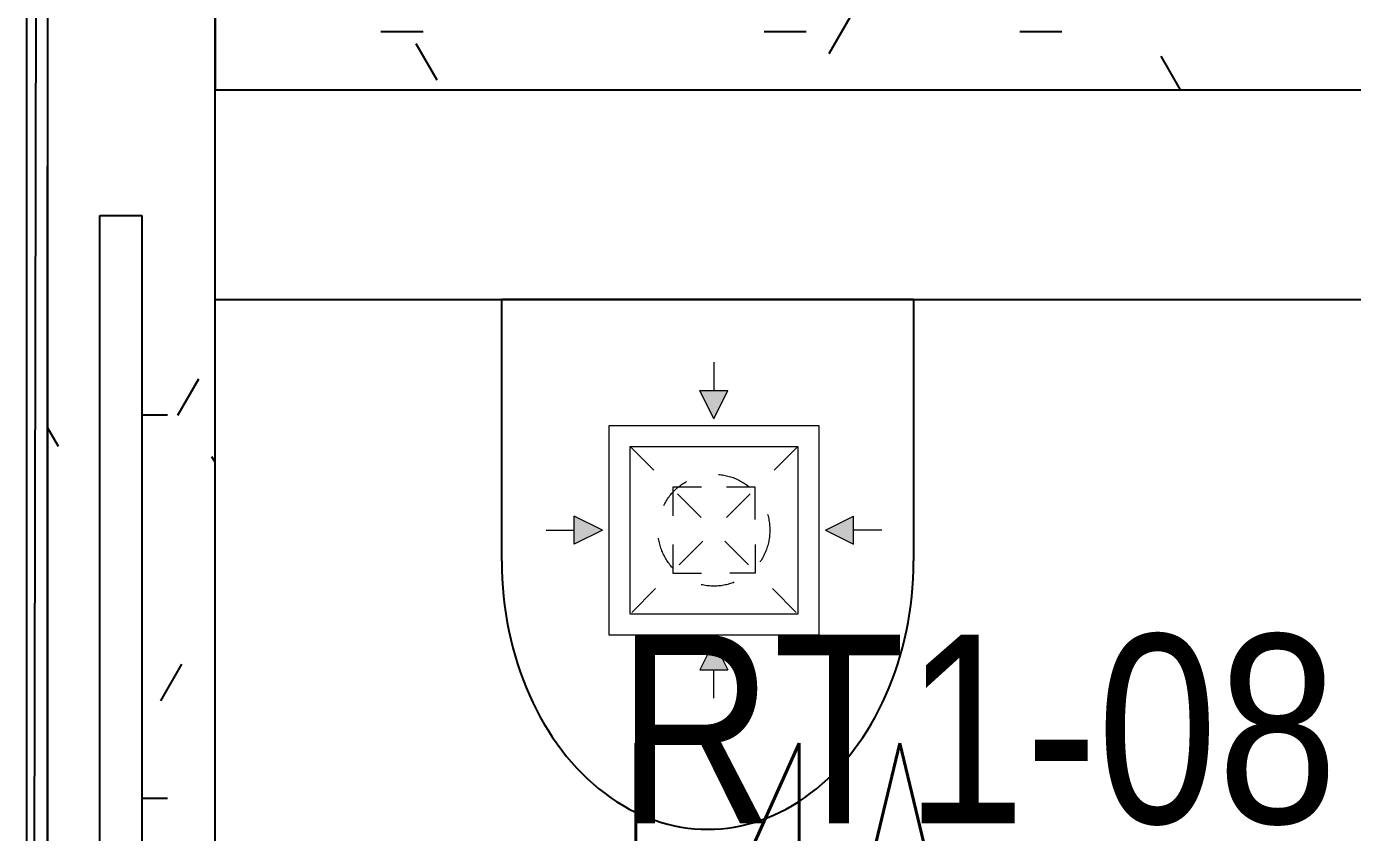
# Model space of a CAD drawing. Header units: millimetres. Extents: x -92759 to 184353, y -15225 to 86714.
# Drawn here: x -73558 to -71976, y 63205 to 64167 of the extents above; entities that cross this region are included whole.
import ezdxf

# ---------------------------------------------------------------- set-up
doc = ezdxf.new("R2010")
doc.units = ezdxf.units.MM
for name, pattern in [('Aligning Line', [3.2004, 1.6002, -1.6002]), ('HIDDEN', [0.375, 0.25, -0.125]), ('IDA - Grid Line', [2100, 1200, -300, 300, -300])]:
    doc.linetypes.add(name, pattern=pattern)
for name, color, linetype in [('0-1', 9, 'Continuous'), ('A-_ROOMNAME_A', 8, 'Continuous'), ('A-_WALL----_E', 8, 'Continuous'), ('A-_WALL----_H', 8, 'Continuous'), ('A-_WALL----_H-1', 9, 'Continuous'), ('A-_WALLPRTN_E', 8, 'Continuous'), ('A-_WIND----_E', 8, 'Continuous'), ('E-_LITG _ CKT -DB', 1, 'HIDDEN'), ('E-legend', 1, 'Continuous'), ('M-ACMV_FCU', 5, 'Continuous')]:
    doc.layers.add(name, color=color, linetype=linetype)
doc.layers.add('A-_DETA----_E-6', color=7, linetype='Continuous', true_color=0x969696)
doc.layers.add('S-_ANOTGRID_E-1', color=9, linetype='IDA - Grid Line', true_color=0x808080)
doc.layers.add('M-ACMV_EAG', color=7, linetype='Continuous', lineweight=25, true_color=0x999900)
doc.styles.add('Arial Narrow_2', font='ARIALN.TTF', dxfattribs={"height": 225})
doc.styles.add('Simplex', font='simplex_.ttf', dxfattribs={"width": 0.7, "height": 450})
pattern_1 = [(0, (-11870.95, 40538.29), (609.6, 152.4), [50.292, -406.908, 50.292, -406.908, -2438.4]), (0, (-11870.95, 40538.29), (609.6, 152.4), [-914.4, 50.292, -864.108, 50.292, -406.908, -1066.8]), (0, (-11870.95, 40538.29), (609.6, 152.4), [-2286, 50.292, -254.508, 50.292, -711.708]), (120, (-11642.35, 40614.49), (-436.7823, 451.7291), [50.292, -406.908, 50.292, -406.908, -2438.4]), (120, (-11642.35, 40614.49), (-436.7823, 451.7291), [-914.4, 50.292, -864.108, 50.292, -406.908, -1066.8]), (120, (-11642.35, 40614.49), (-436.7823, 451.7291), [-2286, 50.292, -254.508, 50.292, -711.708]), (240, (-11566.15, 40919.29), (-172.8177, -604.1291), [50.292, -406.908, 50.292, -406.908, -2438.4]), (240, (-11566.15, 40919.29), (-172.8177, -604.1291), [-914.4, 50.292, -864.108, 50.292, -406.908, -1066.8]), (240, (-11566.15, 40919.29), (-172.8177, -604.1291), [-2286, 50.292, -254.508, 50.292, -711.708])]

# ---------------------------------------------------------------- blocks, each defined once
blk = doc.blocks.new('IDA - Top Hung - 2 Panels - 1900L X 600H - B8-AW07-10170837-BLK8_RHH_1ST STOREY PLAN')
at = {"layer": 'A-_WIND----_E'}
for p, q in [((-950, 25), (950, 25)), ((-950, -25), (-950, 25)), ((950, 25), (950, -25)), ((950, -25), (-950, -25))]:
    blk.add_line(p, q, dxfattribs=at)
blk = doc.blocks.new('A$Cb2bf8f38')
at = {"layer": 'A-_WALL----_H'}
h = blk.add_hatch(dxfattribs=at)
h.set_pattern_fill('FP_3', color=256, style=0, pattern_type=2)
h.set_pattern_definition([(0, (-11870.95, 40538.3), (1219.2, 304.8), [50.292, -864.108, 50.292, -864.108, -4876.8]), (0, (-11870.95, 40538.3), (1219.2, 304.8), [-1828.8, 50.292, -1778.508, 50.292, -864.108, -2133.6]), (0, (-11870.95, 40538.3), (1219.2, 304.8), [-4572, 50.292, -559.308, 50.292, -1473.708]), (120, (-11413.75, 40690.7), (-873.5645, 903.458), [50.292, -864.108, 50.292, -864.108, -4876.8]), (120, (-11413.75, 40690.7), (-873.5645, 903.458), [-1828.8, 50.292, -1778.508, 50.292, -864.108, -2133.6]), (120, (-11413.75, 40690.7), (-873.5645, 903.458), [-4572, 50.292, -559.308, 50.292, -1473.708]), (240, (-11261.35, 41300.3), (-345.6355, -1208.258), [50.292, -864.108, 50.292, -864.108, -4876.8]), (240, (-11261.35, 41300.3), (-345.6355, -1208.258), [-1828.8, 50.292, -1778.508, 50.292, -864.108, -2133.6]), (240, (-11261.35, 41300.3), (-345.6355, -1208.258), [-4572, 50.292, -559.308, 50.292, -1473.708])])
h.paths.add_polyline_path([(-30625, 26375), (-30600, 26375), (-30600, 26725), (-30512.5, 26725), (-30512.5, 26750), (-30625, 26750)])
h.paths.add_polyline_path([(-30512.5, 28350), (-30512.5, 28375), (-30600, 28375), (-30600, 32600), (-30625, 32600), (-30625, 28350), (-30530.2, 28350)])
at = {"layer": 'A-_WALL----_H-1'}
h = blk.add_hatch(dxfattribs=at)
h.set_pattern_fill('FP_1', color=256, style=0, pattern_type=2)
h.set_pattern_definition(pattern_1)
h.paths.add_polyline_path([(-30600, 26400), (-30400, 26400), (-30400, 26750), (-30512.5, 26750), (-30512.5, 26725), (-30600, 26725)])
h.paths.add_polyline_path([(-30400, 28350), (-30400, 32600), (-30487.5, 32600), (-30487.5, 31850), (-30537.5, 31850), (-30537.5, 32600), (-30600, 32600), (-30600, 28375), (-30512.5, 28375), (-30512.5, 28350), (-30495.2, 28350)])
h.paths.add_polyline_path([(-30527.8, 28700), (-30537.5, 28700), (-30537.5, 31400), (-30487.5, 31400), (-30487.5, 28700), (-30521.2, 28700)])
h = blk.add_hatch(dxfattribs=at)
h.set_pattern_fill('FP_1', color=256, style=0, pattern_type=2)
h.set_pattern_definition(pattern_1)
h.paths.add_polyline_path([(-23050, 31550), (-17450, 31550), (-17450, 31700), (-27950, 31700), (-27950, 31550), (-23200, 31550)])
h.paths.add_polyline_path([(-28100, 31550), (-28100, 31700), (-30400, 31700), (-30400, 31550), (-29875.1, 31550)])
blk.add_lwpolyline([(-2385, -9825), (-2385, -5100), (7400, -5125), (7400, 46800), (-18575, 46800), (-18575, 38037.5), (-30600, 38100), (-30625, 26375), (-28100, 26375), (-28100, -2400), (-10500, -2425), (-10500, -9800), (-2385, -9825)], close=True)
at = {"layer": 'A-_DETA----_E-6'}
for p, q in [((-30400, 31550), (-28100, 31550)), ((-30400, 31300), (-30400, 31550)), ((-30400, 31550), (-28100, 31550)), ((-30400, 31300), (-30400, 31550)), ((-30400, 31300), (-28100, 31300)), ((-30400, 31300), (-28100, 31300)), ((-29566.9, 31300), (-30058.1, 31300)), ((-30058.1, 30988.1), (-30058.1, 31300)), ((-29566.9, 31300), (-30058.1, 31300)), ((-30058.1, 30988.1), (-30058.1, 31300)), ((-29566.9, 31300), (-29566.9, 30988.1)), ((-29566.9, 31300), (-29566.9, 30988.1))]:
    blk.add_line(p, q, dxfattribs=at)
blk.add_ellipse((-29812.5, 30988.1), major_axis=(0, 320), ratio=0.767386, start_param=1.570796, end_param=4.712389, dxfattribs=at)
blk.add_ellipse((-29812.5, 30988.1), major_axis=(0, 320), ratio=0.767386, start_param=1.570796, end_param=4.712389, dxfattribs=at)
at = {"layer": 'A-_WALL----_E'}
for p, q in [((-30625, 32600), (-30625, 26375)), ((-30600, 32600), (-30600, 28375)), ((-30400, 26600), (-30400, 32600))]:
    blk.add_line(p, q, dxfattribs=at)
at = {"layer": 'A-_WALLPRTN_E'}
for p, q in [((-30400, 31700), (-30400, 31550)), ((-30400, 31550), (-28100, 31550))]:
    blk.add_line(p, q, dxfattribs=at)
at = {"layer": 'S-_ANOTGRID_E-1'}
blk.add_line((-30600, -20141.4), (-30600, 53272.8), dxfattribs=at)
at = {"layer": 'A-_WIND----_E', "rotation": 270}
blk.add_blockref('IDA - Top Hung - 2 Panels - 1900L X 600H - B8-AW07-10170837-BLK8_RHH_1ST STOREY PLAN', (-30512.5, 30450), dxfattribs=at)
at = {"layer": 'A-_ROOMNAME_A', "insert": (-29920.4, 30900.3), "char_height": 225, "width": 1070.253, "attachment_point": 1, "style": 'Arial Narrow_2'}
blk.add_mtext('RT1-08', dxfattribs=at)
blk = doc.blocks.new('A$Cccd3aec5')
at = {"layer": 'E-legend', "lineweight": 25}
blk.add_circle((791.8, 170.3), 100, dxfattribs=at)
at = {"layer": 'E-legend', "lineweight": 25, "style": 'Simplex', "width": 0.7}
blk.add_text('L4A', height=250, dxfattribs=at).set_placement((341, 366))
blk = doc.blocks.new('EL_B8_L1_R4')
at = {"layer": 'E-_LITG _ CKT -DB', "ltscale": 0.5}
blk.add_blockref('A$Cccd3aec5', (-19476.4, -10403.6), dxfattribs=at)
blk = doc.blocks.new('A$Cfd5c790e')
at = {"layer": 'M-ACMV_EAG', "lineweight": 5}
h = blk.add_hatch(color=256, dxfattribs=at)
h.dxf.hatch_style = 1
h.paths.add_polyline_path([(16.8, 166.6), (-16.8, 166.6), (0, 133)])
h = blk.add_hatch(color=256, dxfattribs=at)
h.dxf.hatch_style = 1
h.paths.add_polyline_path([(-166.6, 16.8), (-166.6, -16.8), (-133, 0)])
h = blk.add_hatch(color=256, dxfattribs=at)
h.dxf.hatch_style = 1
h.paths.add_polyline_path([(133, 0), (166.6, -16.8), (166.6, 16.8)])
h = blk.add_hatch(color=256, dxfattribs=at)
h.dxf.hatch_style = 1
h.paths.add_polyline_path([(0, -133), (-16.8, -166.6), (16.8, -166.6)])
for p, q in [((0, 200.2), (0, 166.6)), ((-16.8, 166.6), (16.8, 166.6)), ((0, 133), (-16.8, 166.6)), ((-16.8, 166.6), (16.8, 166.6)), ((0, 133), (16.8, 166.6)), ((-166.6, -16.8), (-166.6, 16.8)), ((-133, 0), (-166.6, 16.8)), ((-166.6, -16.8), (-166.6, 16.8)), ((133, 0), (166.6, 16.8)), ((166.6, -16.8), (166.6, 16.8)), ((166.6, -16.8), (166.6, 16.8)), ((-200.2, 0), (-166.6, 0)), ((-133, 0), (-166.6, -16.8)), ((133, 0), (166.6, -16.8)), ((200.2, 0), (166.6, 0)), ((0, -133), (-16.8, -166.6)), ((0, -133), (16.8, -166.6)), ((-16.8, -166.6), (16.8, -166.6)), ((-16.8, -166.6), (16.8, -166.6)), ((0, -200.2), (0, -166.6))]:
    blk.add_line(p, q, dxfattribs=at)
at = {"layer": 'M-ACMV_EAG', "linetype": 'Aligning Line', "lineweight": 5, "ltscale": 25}
for p, q in [((-100, 100), (100, -100)), ((100, 100), (-100, -100))]:
    blk.add_line(p, q, dxfattribs=at)
at = {"layer": 'M-ACMV_EAG', "lineweight": 5}
for points in [[(-125, 125), (125, 125), (125, -125), (-125, -125)], [(-100, 100), (100, 100), (100, -100), (-100, -100)]]:
    blk.add_lwpolyline(points, close=True, dxfattribs=at)
for points in [[(-14.9, 51.2), (-49.1, 51.2), (-49.1, 17.1)], [(49.1, 12.8), (49.1, 51.2), (14.9, 51.2)], [(-49.1, -17.1), (-49.1, -51.2), (-14.9, -51.2)], [(49.1, -17.1), (49.1, -51.2), (19.2, -51.2)]]:
    blk.add_lwpolyline(points, dxfattribs=at)
at = {"layer": 'M-ACMV_EAG', "linetype": 'Aligning Line', "lineweight": 5, "ltscale": 25}
blk.add_circle((0, 0), 66.7, dxfattribs=at)
blk = doc.blocks.new('ACMV_B8L1_R9')
at = {"layer": 'M-ACMV_EAG', "lineweight": 5}
blk.add_blockref('A$Cfd5c790e', (217064.9, -46388.6), dxfattribs=at)

msp = doc.modelspace()

# ---------------------------------------------------------------- block references
at = {"layer": '0-1'}
msp.add_blockref('A$Cb2bf8f38', (-42933, 32541.2), dxfattribs=at)

# ---------------------------------------------------------------- next in the draw order: block references
at = {"color": 0}
msp.add_blockref('EL_B8_L1_R4', (-53725.9, 73099.6), dxfattribs=at)

# ---------------------------------------------------------------- next in the draw order: block references
at = {"layer": 'M-ACMV_FCU', "color": 5}
msp.add_blockref('ACMV_B8L1_R9', (-289803, 109954.6), dxfattribs=at)

doc.saveas('drawing.dxf')
